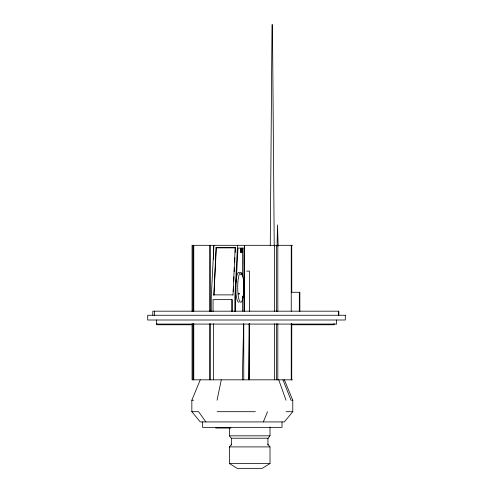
<?xml version="1.0" encoding="UTF-8"?>
<svg xmlns="http://www.w3.org/2000/svg" width="493" height="493" viewBox="0 0 493 493"><rect width="100%" height="100%" fill="white"/><g stroke="black" fill="none" stroke-linecap="round" stroke-linejoin="round"><path stroke-width="0.74" d="M209.494 379.826L209.531 323.716M209.543 311.422L209.58 245.317M210.326 379.826L210.357 323.716M210.369 311.422L210.412 245.317M291.72 379.826L291.77 323.488M249.039 323.839L249.039 379.826L249.433 323.71M249.039 379.826L249.464 323.839M270.256 245.878L272.019 24.65L272.456 24.65L274.225 245.878M244.281 264.531L244.448 245.317L244.448 311.539M240.757 252.114L240.812 248.392L240.757 252.114L242.279 252.231L242.334 248.503L241.669 248.503M241.015 250.69L241.681 250.69L241.662 252.182L241.2 252.052L241.225 250.512L240.559 250.512M240.572 249.464L241.237 249.464L241.465 248.404L241.41 252.126L241.718 248.454L241.699 249.594L241.034 249.594M242.069 252.157L242.334 248.503M277.078 246.019L277.516 224.95L278.151 246.019M242.303 379.826L243.665 323.839M213.925 245.317L211.269 297.106L211.269 311.613M216.328 247.874L213.9 295.215L216.057 247.548L235.167 247.548L235.438 247.874L216.328 247.874L216.057 247.548M233.004 295.215L235.167 247.548M233.201 291.394L233.435 286.815M233.713 281.472L233.947 276.887M234.218 271.544L234.415 267.73M234.693 262.381L234.927 257.802M235.198 252.459L235.395 248.638M237.527 245.317L234.871 297.106L234.871 311.613M241.225 250.512C240.769 255.38 240.966 245.834 241.237 249.464M241.699 249.594C242.18 245.717 241.977 255.627 241.681 250.69M217.068 400.236L221.277 379.826M238.476 294.093L238.396 293.156L238.507 293.563M243.234 296.022L243.302 297.285L243.234 296.022A14.938 3.057 -90 0 0 241.169 272.53A14.938 3.057 -90 0 0 237.891 292.497A14.938 3.057 -90 0 0 243.031 297.285M284.362 379.826L292.774 400.236L292.774 411.698L284.362 421.922L200.244 421.922L191.839 411.698L191.839 400.236L200.244 379.826M263.336 421.922L267.539 411.698M267.779 444.138L270.01 446.904L270.01 463.549L262.258 468.35L237.151 468.35L229.399 463.549L229.399 446.904L231.636 444.138M267.779 438.597L270.01 435.83L270.01 427.049M292.546 245.317L192.06 245.317L192.06 311.422M240.59 248.423L241.508 248.472M241.132 250.093L241.798 250.093M240.535 252.052L241.2 252.052M246.623 271.119L249.489 271.119L249.489 311.447M291.246 292.275L299.855 292.275L299.855 311.521M213.629 294.882L232.739 294.882M192.147 324.758L156.854 324.758L156.854 323.402M291.874 324.758L334.069 324.758L334.069 323.402M292.546 379.826L192.06 379.826L192.06 323.716M191.839 400.236L193.558 400.236M292.774 400.236L291.055 400.236L282.927 379.826M191.839 411.698L198.599 411.698L205.883 421.922M217.068 411.698L255.368 411.698M286.014 411.698L292.774 411.698M215.694 428.035L230.964 428.035M229.399 427.782L229.399 435.83L270.01 435.83M229.399 446.904L270.01 446.904M229.399 463.549L270.01 463.549M229.399 435.83L231.636 438.597M278.73 379.826L286.014 400.236M291.72 245.317L291.776 292.275M338.857 315.255L338.857 311.182L152.812 311.182L152.812 315.255M338.426 311.182L338.426 315.255M336.627 320.006L336.627 324.08L156.373 324.08L156.373 320.006M299.319 292.275L299.319 311.521M291.246 245.317L291.246 311.305M291.246 323.488L291.246 379.826M282.021 421.922L282.021 427.357L202.592 427.357L202.592 421.922M277.83 245.317L277.83 311.422M277.83 323.716L277.83 379.826M276.591 245.317L276.591 311.422M276.591 323.716L276.591 379.826M274.428 245.317L274.428 311.422M274.428 323.716L274.428 379.826M267.958 445.117L267.958 438.222L231.451 438.222L231.451 445.117M243.887 311.101L243.887 248.078L237.965 248.078L235.432 297.452L235.432 311.157M243.758 323.839L243.758 379.826M242.556 248.078L242.556 276.511M242.556 298.037L242.556 311.101M232.388 311.527L232.388 299.645L213.056 299.645L213.056 311.527M231.692 299.645L231.692 311.527M213.364 245.317L213.364 259.152M213.364 323.716L213.364 379.826M193.774 245.317L193.774 311.422M193.774 323.716L193.774 379.826M193.589 245.317L193.589 311.422M193.589 323.716L193.589 379.826M192.917 245.317L192.917 311.422M192.917 323.716L192.917 379.826M154.574 311.182L154.574 315.255M238.932 302.246A14.938 3.057 -90 0 1 235.709 288.171M235.851 282.772A14.938 3.057 -90 0 1 239.382 272.709M238.951 293.563C239.037 295.461 239.327 292.337 238.951 293.563M240.941 274.059C241.059 276.45 241.416 272.524 240.941 274.059M241.607 274.059C241.718 276.456 242.088 272.506 241.607 274.059M242.507 296.435C242.618 298.77 242.963 294.931 242.507 296.435M345.291 315.255L147.709 315.255L147.709 320.006L345.291 320.006L345.291 315.255"/></g></svg>
